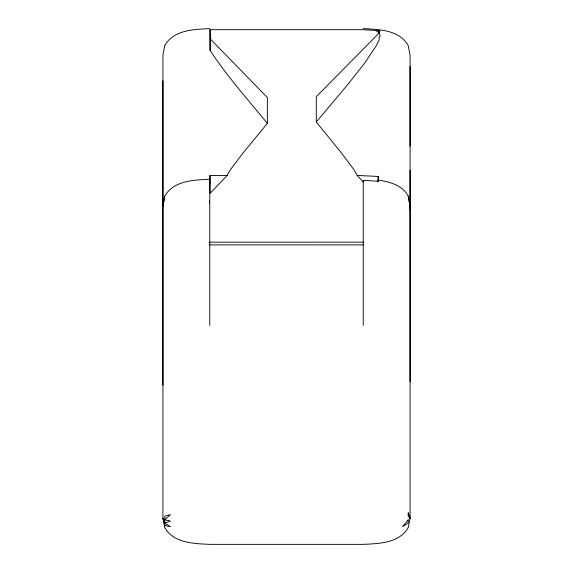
<?xml version="1.0" encoding="UTF-8"?>
<svg xmlns="http://www.w3.org/2000/svg" width="573" height="573" viewBox="0 0 573 573"><rect width="100%" height="100%" fill="white"/><g stroke="black" fill="none" stroke-linecap="round" stroke-linejoin="round"><path stroke-width="0.86" d="M162.925 385.249L162.925 80.757M209.768 183.324L209.768 181.598M410.075 381.604L410.075 66.475M227.173 175.438L210.04 175.438L210.098 193.38L227.173 175.438L230.038 170.195L242.787 153.292L267.347 123.403C247.78 99.458 227.058 76.288 210.098 50.367L210.026 29.696L363.232 29.696L379.161 30.684L379.147 32.99L316.296 96.672L316.296 122.035L341.701 153.292L354.307 170.195L357.144 175.445L363.268 181.949M209.539 202.849L209.56 201.059M379.161 30.684L380.1 30.999L379.168 31.236L379.147 32.99L375.838 30.476M378.151 181.462L378.216 176.441L357.144 175.445M377.987 181.784L378.216 176.441M209.768 180.545L210.04 175.438M378.352 181.355L378.424 180.237C389.776 181.67 402.418 185.265 408.205 196.095L410.075 205.549M162.925 205.549L164.795 196.095C173.662 180.509 193.918 179.972 209.768 179.292L209.768 325.421M162.925 206.602L164.795 196.095M316.296 122.035L347.696 84.639L364.779 62.951L376.146 45.962L379.147 39.866L379.154 36.779L380.1 36.278L379.168 31.236M410.075 170.296L410.082 518.243L408.205 527.64C399.288 543.168 379.068 543.648 363.232 544.35L209.768 544.35C193.939 543.648 173.712 543.168 164.795 527.64L162.925 518.236L164.795 519.811L170.417 514.561L164.795 516.166L164.795 525.52L170.417 526.709L164.795 523.006L162.925 518.236L162.925 55.001L164.795 45.518C173.64 29.896 193.91 29.338 209.768 28.65M164.795 523.006L170.417 521.029L164.795 519.811M209.066 242.2L363.554 242.157M209.768 244.886L363.232 244.886M363.232 28.657C379.09 29.345 399.36 29.903 408.205 45.518L410.075 55.001L410.075 146.101M210.026 29.696L210.098 38.785L267.347 97.489L267.347 123.403M162.925 518.236L164.795 525.52M410.075 206.602L408.205 196.095M378.424 180.237L378.545 181.297L363.232 180.352L363.232 325.421M410.075 206.488L410.075 209.603M210.098 38.785L210.098 50.367M408.205 519.811L402.583 526.709L408.205 523.006L408.205 519.811M410.082 518.243L408.205 516.166L408.205 512.305L410.082 518.243"/></g></svg>
